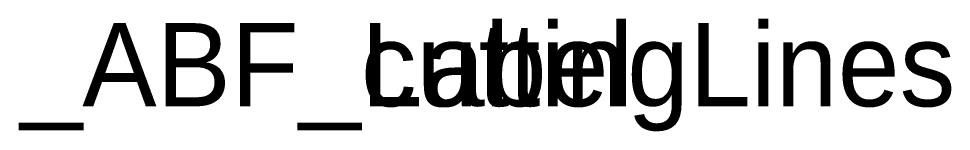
# Model space of a CAD drawing. Header units: millimetres. Extents: x -3650 to 26, y -486 to 1271.
# Drawn here: x -2430.02 to -2418.82, y -486.3 to -484.95 of the extents above; entities that cross this region are included whole.
import ezdxf

# ---------------------------------------------------------------- set-up
doc = ezdxf.new("R2010")
doc.units = ezdxf.units.MM
doc.header["$LTSCALE"] = 25.4
doc.layers.get('0').update_dxf_attribs({"true_color": 0xffffff})
doc.layers.add('ABF_cuttingLines', color=190, linetype='Continuous', true_color=0x9900ff)
doc.layers.add('ABF_Label', color=252, linetype='Continuous', true_color=0x777799)

# ---------------------------------------------------------------- blocks, each defined once
blk = doc.blocks.new('Group67#1')
blk = doc.blocks.new('Group103#1')
blk = doc.blocks.new('______ 1. ___#18')
at = {"layer": 'ABF_cuttingLines', "color": 0}
ref = blk.add_blockref('Group103#1', (0, 0, 18), dxfattribs=at)
ref.add_attrib('Skp_GroupInstanceName', '_ABF_cuttingLines', (0, 0), dxfattribs={"layer": '0', "height": 1})
at = {"layer": 'ABF_Label', "color": 0}
ref = blk.add_blockref('Group67#1', (300, 869, 18), dxfattribs=dict(at, xscale=1.574803149606299, yscale=1.574803149606299, rotation=90))
ref.add_attrib('Skp_GroupInstanceName', '_ABF_Label', (0, 0), dxfattribs={"layer": '0', "height": 1})
blk = doc.blocks.new('_._KRONOSPAN_7045_SU____18__THICKNESS_18')
at = {"color": 0}
blk.add_blockref('______ 1. ___#18', (-2430, -486), dxfattribs=at)

msp = doc.modelspace()

# ---------------------------------------------------------------- block references
at = {"color": 0}
msp.add_blockref('_._KRONOSPAN_7045_SU____18__THICKNESS_18', (0, 0), dxfattribs=at)

doc.saveas('drawing.dxf')
